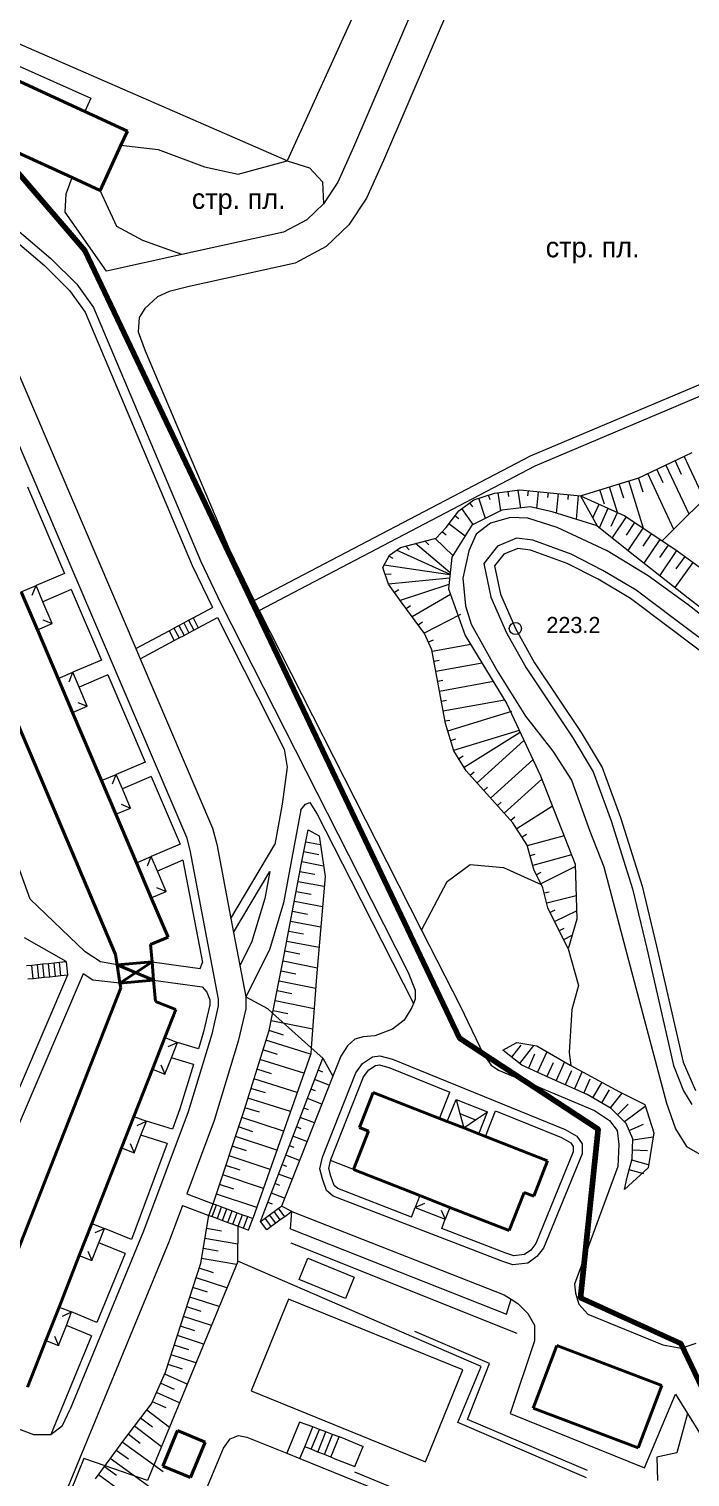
# Model space of a CAD drawing. Extents: x 1000 to 4000, y -5000 to -1000.
# Drawn here: x 1842.7 to 1973.5, y -3511.3 to -3224.9 of the extents above; entities that cross this region are included whole.
import ezdxf
from ezdxf.enums import TextEntityAlignment as Align

# ---------------------------------------------------------------- set-up
doc = ezdxf.new("R2010")
doc.units = 0
doc.header["$MEASUREMENT"] = 0
for name, color, linetype in [('11', 7, 'CONTINUOUS'), ('17', 7, 'CONTINUOUS'), ('24', 7, 'CONTINUOUS'), ('25', 7, 'CONTINUOUS'), ('30', 7, 'CONTINUOUS'), ('32', 7, 'CONTINUOUS'), ('37', 7, 'CONTINUOUS'), ('40', 7, 'CONTINUOUS'), ('6', 7, 'CONTINUOUS'), ('7', 7, 'CONTINUOUS'), ('границы команд_1', 10, 'CONTINUOUS')]:
    doc.layers.add(name, color=color, linetype=linetype)
doc.styles.get("Standard").update_dxf_attribs({"font": 'txt', "height": 0.2})

msp = doc.modelspace()

# ---------------------------------------------------------------- linework, layer by layer
at = {"layer": '11', "color": 253, "linetype": 'Continuous', "lineweight": 0}
for p, q in [((1930.46, -3170.32), (1893.76, -3250.97)), ((1893.76, -3250.97), (1816.91, -3217.46)), ((1883.98, -3468.69), (1866.14, -3512)), ((1884.01, -3468.62), (1883.98, -3468.69)), ((1932.15, -3489.47), (1884.01, -3468.62)), ((1927.52, -3500.56), (1932.15, -3489.47)), ((1896.23, -3500.48), (1893.73, -3506.65)), ((1898.83, -3501.44), (1896.23, -3500.48)), ((1953.02, -3511.47), (1927.52, -3500.56)), ((1900.14, -3501.93), (1898.83, -3501.44)), ((1901.45, -3502.41), (1900.14, -3501.93)), ((1902.77, -3502.9), (1901.45, -3502.41)), ((1904.08, -3503.39), (1902.77, -3502.9)), ((1905.17, -3503.79), (1904.08, -3503.39)), ((1907.16, -3509.26), (1908.82, -3505.28)), ((1853.56, -3507.69), (1845.74, -3526.94)), ((1857.73, -3509.12), (1853.56, -3507.69)), ((1866.14, -3512), (1857.73, -3509.12)), ((1902.86, -3507.6), (1907.16, -3509.26))]:
    msp.add_line(p, q, dxfattribs=at)
at = {"layer": '24', "color": 253, "linetype": 'Continuous', "lineweight": 0}
for p, q in [((1936.18, -3179.88), (1906.91, -3248.27)), ((1941.84, -3183.15), (1912.85, -3250.88)), ((1819.43, -3222.73), (1854.91, -3238.59)), ((1854.91, -3238.59), (1853.76, -3241.21)), ((1906.91, -3248.27), (1903.78, -3255.19)), ((1912.85, -3250.88), (1909.48, -3258.32)), ((1850.05, -3257.48), (1851.22, -3254.26)), ((1903.78, -3255.19), (1900.98, -3259.47)), ((1849.83, -3261.13), (1850.05, -3257.48)), ((1900.98, -3259.47), (1897.69, -3262.6)), ((1909.48, -3258.32), (1906, -3263.65)), ((1858.02, -3272.8), (1849.83, -3261.13)), ((1897.69, -3262.6), (1893.08, -3265.07)), ((1840.27, -3264.52), (1847.01, -3270.26)), ((1893.08, -3265.07), (1872.94, -3269.51)), ((1906, -3263.65), (1901.52, -3267.91)), ((1839.12, -3266), (1845.73, -3271.64)), ((1901.52, -3267.91), (1895.35, -3271.21)), ((1847.01, -3270.26), (1852.13, -3275.38)), ((1872.94, -3269.51), (1858.02, -3272.8)), ((1895.35, -3271.21), (1874.38, -3275.84)), ((1845.73, -3271.64), (1850.69, -3276.59)), ((1850.69, -3276.59), (1853.78, -3280.92)), ((1852.13, -3275.38), (1855.43, -3280)), ((1870.42, -3276.84), (1868.11, -3277.84)), ((1874.38, -3275.84), (1870.42, -3276.84)), ((1855.43, -3280), (1876.69, -3330.25)), ((1868.11, -3277.84), (1865.63, -3280.15)), ((1835.81, -3281.92), (1863.81, -3347.45)), ((1853.78, -3280.92), (1874.97, -3331.02)), ((1864.47, -3281.96), (1864.31, -3284.77)), ((1865.63, -3280.15), (1864.47, -3281.96)), ((1831.1, -3284.78), (1873.83, -3384.77)), ((1864.31, -3284.77), (1865.7, -3288.53)), ((1865.7, -3288.53), (1882.29, -3327.72)), ((1941.95, -3309.35), (1991.1, -3288.53)), ((1942.87, -3311.3), (1992.33, -3290.34)), ((1842.93, -3397.01), (1809.9, -3306.04)), ((1887.26, -3337.97), (1941.95, -3309.35)), ((1888.24, -3339.89), (1942.87, -3311.3)), ((1842.38, -3315.47), (1849.7, -3332.6)), ((1933.99, -3322.64), (1931.18, -3324.79)), ((1937.95, -3321.49), (1933.99, -3322.64)), ((1941.42, -3321.65), (1937.95, -3321.49)), ((1947.2, -3323.47), (1941.42, -3321.65)), ((1931.18, -3324.79), (1929.7, -3328.09)), ((1957.11, -3328.09), (1947.2, -3323.47)), ((1882.29, -3327.72), (1886.16, -3335.79)), ((1929.7, -3328.09), (1928.54, -3333.55)), ((1965.2, -3333.05), (1957.11, -3328.09)), ((1874.97, -3331.02), (1878.97, -3339.35)), ((1876.69, -3330.25), (1880.65, -3338.51)), ((1849.7, -3332.6), (1844.08, -3335)), ((1928.54, -3333.55), (1929.04, -3339)), ((1973.11, -3338.81), (1965.2, -3333.05)), ((1851.06, -3335.77), (1845.43, -3338.18)), ((1851.06, -3335.77), (1857.02, -3349.73)), ((1886.16, -3335.79), (1887.26, -3337.97)), ((1875.15, -3341.39), (1878.97, -3339.35)), ((1880.65, -3338.51), (1908.02, -3392.43)), ((1887.26, -3337.97), (1888.24, -3339.89)), ((1888.24, -3339.89), (1913.49, -3389.65)), ((1929.04, -3339), (1930.19, -3342.63)), ((1990.78, -3352.69), (1973.11, -3338.81)), ((1876.18, -3343.33), (1879.96, -3341.3)), ((1879.96, -3341.3), (1893.18, -3367.35)), ((1930.19, -3342.63), (1935.31, -3351.86)), ((1863.81, -3347.45), (1870.4, -3343.93)), ((1864.67, -3349.47), (1871.43, -3345.86)), ((1863.81, -3347.45), (1864.67, -3349.47)), ((1857.02, -3349.73), (1851.37, -3352.14)), ((1864.67, -3349.47), (1879, -3383)), ((1858.27, -3352.64), (1852.61, -3355.06)), ((1858.27, -3352.64), (1865.65, -3369.91)), ((1935.31, -3351.86), (1940.92, -3360.79)), ((1940.92, -3360.79), (1946.37, -3367.73)), ((1893.18, -3367.35), (1893.79, -3370.93)), ((1946.37, -3367.73), (1950, -3373.51)), ((1865.65, -3369.91), (1859.95, -3372.34)), ((1893.79, -3370.93), (1892.8, -3378.2)), ((1866.86, -3372.74), (1861.16, -3375.18)), ((1866.86, -3372.74), (1872.59, -3386.16)), ((1950, -3373.51), (1953.63, -3383.54)), ((1892.8, -3378.2), (1891.31, -3386.22)), ((1896.46, -3379.36), (1893.04, -3397.77)), ((1896.46, -3379.36), (1897.42, -3378.2)), ((1897.42, -3378.2), (1898.25, -3377.87)), ((1898.25, -3377.87), (1899.7, -3380.2)), ((1899.7, -3380.2), (1906.34, -3393.28)), ((1879, -3383), (1879.83, -3386.14)), ((1873.83, -3384.77), (1874.51, -3387.34)), ((1953.63, -3383.54), (1956.44, -3390.64)), ((1872.59, -3386.16), (1866.87, -3388.6)), ((1874.51, -3387.34), (1880.14, -3416.79)), ((1879.83, -3386.14), (1882.64, -3400.86)), ((1882.64, -3400.86), (1891.31, -3386.22)), ((1873.16, -3389.29), (1868.09, -3391.46)), ((1873.16, -3389.29), (1877.04, -3409.57)), ((1883.17, -3403.61), (1890.33, -3391.52)), ((1890.33, -3391.52), (1889.33, -3396.87)), ((1913.49, -3389.65), (1920.38, -3403.18)), ((1956.44, -3390.64), (1961.89, -3411.3)), ((1906.34, -3393.28), (1918.74, -3417.64)), ((1908.02, -3392.43), (1917.74, -3411.54)), ((1853.83, -3407.42), (1842.93, -3397.01)), ((1889.33, -3396.87), (1886.69, -3405.62)), ((1893.04, -3397.77), (1890.25, -3407.03)), ((1882.64, -3400.86), (1883.17, -3403.61)), ((1920.38, -3403.18), (1927.99, -3418.14)), ((1850.04, -3409.38), (1841.78, -3404.64)), ((1883.17, -3403.61), (1884.42, -3410.16)), ((1886.69, -3405.62), (1884.42, -3410.16)), ((1856.81, -3409.41), (1853.83, -3407.42)), ((1890.25, -3407.03), (1885.6, -3416.33)), ((1853.42, -3411.8), (1820.2, -3489.2)), ((1855.31, -3413.07), (1853.42, -3411.8)), ((1860.13, -3410.04), (1856.81, -3409.41)), ((1867.03, -3409.44), (1876.53, -3410.72)), ((1876.53, -3410.72), (1877.04, -3409.57)), ((1884.42, -3410.16), (1885.6, -3416.33)), ((1917.74, -3411.54), (1919.07, -3415)), ((1961.89, -3411.3), (1968.82, -3437.36)), ((1850.31, -3412.08), (1816.07, -3491.85)), ((1860.69, -3413.61), (1855.31, -3413.07)), ((1867.34, -3413.03), (1876.94, -3414.36)), ((1876.94, -3414.36), (1877.85, -3415.43)), ((1877.85, -3415.43), (1878.45, -3416.92)), ((1878.45, -3416.92), (1878.45, -3416.95)), ((1878.45, -3416.95), (1878.45, -3417.93)), ((1880.14, -3416.79), (1880.14, -3418.13)), ((1885.6, -3416.33), (1885.59, -3418.75)), ((1919.07, -3416.82), (1918.74, -3417.64)), ((1919.07, -3415), (1919.07, -3416.82)), ((1878.45, -3417.93), (1877.21, -3423.28)), ((1880.14, -3418.13), (1878.84, -3423.72)), ((1885.59, -3418.75), (1884.11, -3425.13)), ((1918.41, -3418.47), (1916.92, -3420.95)), ((1918.74, -3417.64), (1918.41, -3418.47)), ((1927.99, -3418.14), (1932.63, -3427.73)), ((1877.21, -3423.28), (1876.2, -3426.61)), ((1914.61, -3422.77), (1911.14, -3424.09)), ((1916.92, -3420.95), (1914.61, -3422.77)), ((1876.2, -3426.61), (1872.06, -3425.35)), ((1878.84, -3423.72), (1874.16, -3439.07)), ((1884.11, -3425.13), (1879.32, -3440.82)), ((1905.69, -3426.07), (1904.37, -3428.05)), ((1907.18, -3424.75), (1905.69, -3426.07)), ((1908.83, -3424.25), (1907.18, -3424.75)), ((1911.14, -3424.09), (1908.83, -3424.25)), ((1875.24, -3429.76), (1870.86, -3428.42)), ((1904.37, -3428.05), (1902.81, -3432.01)), ((1908.67, -3429.53), (1910.65, -3428.21)), ((1910.65, -3428.21), (1912.14, -3428.04)), ((1912.14, -3428.04), (1914.62, -3428.7)), ((1914.62, -3428.7), (1948.81, -3442.59)), ((1932.63, -3427.73), (1934.12, -3429.88)), ((1875.24, -3429.76), (1872.56, -3438.53)), ((1900.74, -3448.04), (1907.35, -3431.35)), ((1907.35, -3431.35), (1908.67, -3429.53)), ((1908.89, -3432.2), (1909.9, -3430.81)), ((1909.9, -3430.81), (1911.27, -3429.9)), ((1911.27, -3429.9), (1912.01, -3429.82)), ((1912.01, -3429.82), (1914.06, -3430.36)), ((1914.06, -3430.36), (1925.97, -3435.2)), ((1934.12, -3429.88), (1935.61, -3430.87)), ((1935.61, -3430.87), (1954.6, -3438.8)), ((1902.81, -3432.01), (1892.64, -3457.74)), ((1902.42, -3448.55), (1908.89, -3432.2)), ((1923.93, -3440.39), (1925.97, -3435.2)), ((1968.82, -3437.36), (1970.63, -3442.48)), ((1874.16, -3439.07), (1865.36, -3462.72)), ((1872.56, -3438.53), (1871.07, -3442.54)), ((1933.01, -3443.96), (1935.01, -3438.87)), ((1935.01, -3438.87), (1948.05, -3444.16)), ((1954.6, -3438.8), (1957.58, -3440.78)), ((1871.07, -3442.54), (1865.93, -3440.97)), ((1879.32, -3440.82), (1873.92, -3455.34)), ((1948.81, -3442.59), (1951.12, -3443.91)), ((1957.58, -3440.78), (1959.06, -3442.77)), ((1959.06, -3442.77), (1959.39, -3445.58)), ((1970.63, -3442.48), (1972.78, -3445.95)), ((1870.03, -3445.33), (1862.95, -3464.36)), ((1870.03, -3445.33), (1864.84, -3443.74)), ((1948.05, -3444.16), (1949.9, -3445.22)), ((1949.9, -3445.22), (1950.37, -3445.93)), ((1950.37, -3445.93), (1950.37, -3447.04)), ((1951.12, -3443.91), (1952.12, -3445.4)), ((1952.12, -3445.4), (1952.12, -3447.38)), ((1959.39, -3445.58), (1959.23, -3449.88)), ((1972.78, -3445.95), (1975.42, -3447.44)), ((1900.25, -3450.36), (1900.74, -3448.04)), ((1902.04, -3450.33), (1902.42, -3448.55)), ((1950.37, -3447.04), (1942.99, -3465.16)), ((1952.12, -3447.38), (1944.52, -3466.06)), ((1900.74, -3452.34), (1900.25, -3450.36)), ((1902.42, -3451.83), (1902.04, -3450.33)), ((1903.06, -3453.64), (1902.42, -3451.83)), ((1959.23, -3449.88), (1950.64, -3473.16)), ((1901.57, -3454.65), (1900.74, -3452.34)), ((1902.89, -3455.81), (1901.57, -3454.65)), ((1903.81, -3454.29), (1903.06, -3453.64)), ((1918.4, -3459.9), (1903.81, -3454.29)), ((1873.06, -3457.63), (1870.43, -3464.7)), ((1873.06, -3457.63), (1878.28, -3459.57)), ((1873.92, -3455.34), (1879.13, -3457.28)), ((1936.42, -3468.7), (1902.89, -3455.81)), ((1894.4, -3462.26), (1894.71, -3458.8)), ((1894.71, -3458.8), (1936.74, -3475.32)), ((1918.4, -3459.9), (1919.12, -3458.01)), ((1924.35, -3462.19), (1925.06, -3460.35)), ((1865.36, -3462.72), (1850.85, -3497.91)), ((1862.95, -3464.36), (1857.61, -3462.17)), ((1894.4, -3462.26), (1937.15, -3479.13)), ((1937.01, -3467.06), (1924.35, -3462.19)), ((1870.43, -3464.7), (1849.47, -3515.57)), ((1861.72, -3467.13), (1856.51, -3464.99)), ((1942.99, -3465.16), (1941.98, -3466.44)), ((1944.52, -3466.06), (1943.2, -3467.71)), ((1861.72, -3467.13), (1856.14, -3480.74)), ((1896.17, -3472.27), (1897.89, -3468.05)), ((1897.89, -3468.05), (1907.06, -3471.79)), ((1938.41, -3469.36), (1936.42, -3468.7)), ((1938.59, -3467.58), (1937.01, -3467.06)), ((1941.38, -3469.03), (1938.41, -3469.36)), ((1940.73, -3467.35), (1938.59, -3467.58)), ((1941.98, -3466.44), (1940.73, -3467.35)), ((1943.2, -3467.71), (1941.38, -3469.03)), ((1907.06, -3471.79), (1905.34, -3476.01)), ((1905.34, -3476.01), (1896.17, -3472.27)), ((1950.64, -3473.16), (1950.81, -3474.98)), ((1894.03, -3476.13), (1886.64, -3494.3)), ((1928.53, -3490.16), (1894.03, -3476.13)), ((1936.74, -3475.32), (1938.07, -3476.15)), ((1937.15, -3479.13), (1938.07, -3476.15)), ((1938.07, -3476.15), (1939.39, -3476.98)), ((1939.39, -3476.98), (1941.37, -3478.96)), ((1950.81, -3474.98), (1951.47, -3477.13)), ((1951.47, -3477.13), (1953.28, -3479.11)), ((1856.14, -3480.74), (1851.13, -3478.69)), ((1941.37, -3478.96), (1942.69, -3481.27)), ((1953.28, -3479.11), (1968.11, -3485.2)), ((1855.06, -3483.38), (1847.02, -3502.95)), ((1855.06, -3483.38), (1850.09, -3481.34)), ((1942.69, -3481.27), (1942.69, -3484.41)), ((1942.69, -3484.41), (1937.9, -3498.74)), ((1968.11, -3485.2), (1971.74, -3485.86)), ((1971.74, -3485.86), (1974.72, -3484.87)), ((1921.13, -3508.33), (1928.53, -3490.16)), ((1822.03, -3494.67), (1843.55, -3502.95)), ((1886.64, -3494.3), (1921.13, -3508.33)), ((1964.5, -3509.49), (1970.61, -3494.94)), ((1970.61, -3494.94), (1972.98, -3498.76)), ((1849.34, -3501.13), (1850.85, -3497.91)), ((1937.9, -3498.74), (1964.5, -3509.49)), ((1972.98, -3498.76), (1970.89, -3506.55)), ((1972.98, -3498.76), (1975.36, -3502.58)), ((1843.55, -3502.95), (1847.02, -3502.95)), ((1847.02, -3502.95), (1849.34, -3501.13)), ((1882.49, -3503.78), (1884.15, -3503.11)), ((1884.15, -3503.11), (1885.81, -3503.45)), ((1885.81, -3503.45), (1893.73, -3506.65)), ((1861.16, -3553.43), (1881.17, -3505.6)), ((1881.17, -3505.6), (1882.49, -3503.78)), ((1896.3, -3507.69), (1897.25, -3505.34)), ((1905.17, -3503.79), (1908.82, -3505.28)), ((1893.73, -3506.65), (1896.3, -3507.69)), ((1896.3, -3507.69), (1946.1, -3527.81)), ((1970.89, -3506.55), (1966.91, -3507.38)), ((1966.91, -3507.38), (1967.08, -3512.03))]:
    msp.add_line(p, q, dxfattribs=at)
at = {"layer": '25', "color": 253, "linetype": 'Continuous', "lineweight": 0}
for p, q in [((1871.37, -3343.41), (1872.34, -3342.89)), ((1872.34, -3342.89), (1873.31, -3342.38)), ((1872.34, -3342.89), (1873.37, -3344.83)), ((1873.31, -3342.38), (1874.28, -3341.86)), ((1873.31, -3342.38), (1874.34, -3344.31)), ((1874.28, -3341.86), (1875.15, -3341.39)), ((1874.28, -3341.86), (1875.31, -3343.79)), ((1875.15, -3341.39), (1876.18, -3343.33)), ((1870.4, -3343.93), (1871.37, -3343.41)), ((1870.4, -3343.93), (1871.43, -3345.86)), ((1871.37, -3343.41), (1872.4, -3345.34)), ((1871.43, -3345.86), (1872.4, -3345.34)), ((1872.4, -3345.34), (1873.37, -3344.83)), ((1873.37, -3344.83), (1874.34, -3344.31)), ((1874.34, -3344.31), (1875.31, -3343.79)), ((1875.31, -3343.79), (1876.18, -3343.33)), ((1842.17, -3410.17), (1843.26, -3410.06)), ((1843.26, -3410.06), (1844.36, -3409.95)), ((1843.53, -3412.76), (1843.26, -3410.06)), ((1844.36, -3409.95), (1845.45, -3409.84)), ((1844.63, -3412.65), (1844.36, -3409.95)), ((1845.45, -3409.84), (1846.55, -3409.73)), ((1845.72, -3412.54), (1845.45, -3409.84)), ((1846.55, -3409.73), (1847.64, -3409.62)), ((1846.82, -3412.43), (1846.55, -3409.73)), ((1847.64, -3409.62), (1848.73, -3409.51)), ((1847.91, -3412.32), (1847.64, -3409.62)), ((1848.73, -3409.51), (1850.04, -3409.38)), ((1849.01, -3412.21), (1848.73, -3409.51)), ((1850.04, -3409.38), (1850.31, -3412.08)), ((1843.53, -3412.76), (1842.44, -3412.87)), ((1844.63, -3412.65), (1843.53, -3412.76)), ((1845.72, -3412.54), (1844.63, -3412.65)), ((1846.82, -3412.43), (1845.72, -3412.54)), ((1847.91, -3412.32), (1846.82, -3412.43)), ((1849.01, -3412.21), (1847.91, -3412.32)), ((1850.31, -3412.08), (1849.01, -3412.21)), ((1878.28, -3459.57), (1879.13, -3457.28)), ((1878.93, -3459.81), (1879.78, -3457.52)), ((1879.13, -3457.28), (1879.78, -3457.52)), ((1879.78, -3457.52), (1880.81, -3457.91)), ((1878.28, -3459.57), (1878.93, -3459.81)), ((1878.93, -3459.81), (1879.96, -3460.2)), ((1879.96, -3460.2), (1880.81, -3457.91)), ((1879.96, -3460.2), (1880.99, -3460.58)), ((1880.81, -3457.91), (1881.85, -3458.29)), ((1880.99, -3460.58), (1881.85, -3458.29)), ((1881.85, -3458.29), (1882.88, -3458.67)), ((1882.02, -3460.97), (1882.88, -3458.67)), ((1882.88, -3458.67), (1883.91, -3459.06)), ((1883.05, -3461.35), (1883.91, -3459.06)), ((1883.91, -3459.06), (1884.94, -3459.44)), ((1884.09, -3461.73), (1884.94, -3459.44)), ((1884.94, -3459.44), (1885.97, -3459.82)), ((1885.12, -3462.12), (1885.97, -3459.82)), ((1885.97, -3459.82), (1887, -3460.21)), ((1886.15, -3462.5), (1887, -3460.21)), ((1888.52, -3460.76), (1889.4, -3460.11)), ((1889.4, -3460.11), (1890.29, -3459.46)), ((1890.63, -3461.79), (1889.4, -3460.11)), ((1890.29, -3459.46), (1891.18, -3458.81)), ((1891.52, -3461.14), (1890.29, -3459.46)), ((1891.18, -3458.81), (1892.06, -3458.16)), ((1892.4, -3460.49), (1891.18, -3458.81)), ((1892.4, -3460.49), (1891.52, -3461.14)), ((1892.06, -3458.16), (1892.64, -3457.74)), ((1893.29, -3459.84), (1892.06, -3458.16)), ((1893.29, -3459.84), (1892.4, -3460.49)), ((1894.71, -3458.8), (1892.64, -3457.74)), ((1894.71, -3458.8), (1893.29, -3459.84)), ((1880.99, -3460.58), (1882.02, -3460.97)), ((1882.02, -3460.97), (1883.05, -3461.35)), ((1883.05, -3461.35), (1884.09, -3461.73)), ((1884.09, -3461.73), (1885.12, -3462.12)), ((1885.12, -3462.12), (1886.15, -3462.5)), ((1889.74, -3462.44), (1888.52, -3460.76)), ((1890.63, -3461.79), (1889.74, -3462.44)), ((1891.52, -3461.14), (1890.63, -3461.79)), ((1897.25, -3505.34), (1898.83, -3501.44)), ((1898.55, -3505.86), (1900.14, -3501.93)), ((1899.85, -3506.39), (1901.45, -3502.41)), ((1901.14, -3506.91), (1902.77, -3502.9)), ((1902.44, -3507.44), (1904.08, -3503.39)), ((1898.55, -3505.86), (1897.25, -3505.34)), ((1899.85, -3506.39), (1898.55, -3505.86)), ((1901.14, -3506.91), (1899.85, -3506.39)), ((1902.44, -3507.44), (1901.14, -3506.91)), ((1902.86, -3507.6), (1902.44, -3507.44))]:
    msp.add_line(p, q, dxfattribs=at)
at = {"layer": '30', "color": 253, "linetype": 'Continuous', "lineweight": 0}
for p, q in [((1936.62, -3328.78), (1934.8, -3331.09)), ((1939.42, -3327.62), (1936.62, -3328.78)), ((1941.9, -3327.95), (1939.42, -3327.62)), ((1949.17, -3330.6), (1941.9, -3327.95)), ((1934.8, -3331.09), (1935.96, -3336.71)), ((1955.28, -3333.74), (1949.17, -3330.6)), ((1961.72, -3337.53), (1955.28, -3333.74)), ((1935.96, -3336.71), (1938.93, -3343.48)), ((1969.15, -3343.15), (1961.72, -3337.53)), ((1938.93, -3343.48), (1942.73, -3350.26)), ((1979.06, -3350.59), (1969.15, -3343.15)), ((1942.73, -3350.26), (1951.97, -3364.05)), ((1951.97, -3364.05), (1956.09, -3370.99)), ((1956.09, -3370.99), (1959.73, -3380.9)), ((1959.73, -3380.9), (1964.02, -3394.45)), ((1964.02, -3394.45), (1966.83, -3406.35)), ((1966.83, -3406.35), (1972.11, -3429.28)), ((1972.11, -3429.28), (1974.59, -3434.9))]:
    msp.add_line(p, q, dxfattribs=at)
msp.add_circle((1938.93, -3343.48), 1.2, dxfattribs=at)
at = {"layer": '32', "color": 253, "linetype": 'Continuous', "lineweight": 0}
for p, q in [((1939.16, -3325.6), (1935.39, -3327.16)), ((1942.37, -3326.03), (1939.16, -3325.6)), ((1935.39, -3327.16), (1932.69, -3330.59)), ((1949.96, -3328.79), (1942.37, -3326.03)), ((1932.69, -3330.59), (1934.07, -3337.31)), ((1956.23, -3332.01), (1949.96, -3328.79)), ((1962.82, -3335.9), (1956.23, -3332.01)), ((1934.07, -3337.31), (1937.17, -3344.36)), ((1970.33, -3341.58), (1962.82, -3335.9)), ((1980.25, -3349.02), (1970.33, -3341.58)), ((1937.17, -3344.36), (1941.05, -3351.29)), ((1941.05, -3351.29), (1950.3, -3365.1)), ((1950.3, -3365.1), (1954.31, -3371.84)), ((1954.31, -3371.84), (1957.86, -3381.54)), ((1957.86, -3381.54), (1962.12, -3394.97)), ((1962.12, -3394.97), (1964.91, -3406.79)), ((1964.91, -3406.79), (1970.23, -3429.91)), ((1970.23, -3429.91), (1972.18, -3434.93)), ((1972.18, -3434.93), (1973.86, -3437.65))]:
    msp.add_line(p, q, dxfattribs=at)
at = {"layer": '37', "color": 253, "linetype": 'Continuous', "lineweight": 0}
for p, q in [((1963.35, -3313.64), (1973.92, -3308.68)), ((1973.3, -3320.85), (1968.73, -3311.11)), ((1971.82, -3312.98), (1970.54, -3310.26)), ((1976.31, -3317.84), (1972.35, -3309.41)), ((1951.84, -3317.21), (1963.35, -3313.64)), ((1964.31, -3323.67), (1961.39, -3314.25)), ((1964.18, -3316.52), (1963.3, -3313.65)), ((1970.29, -3323.86), (1965.11, -3312.81)), ((1968.19, -3314.68), (1966.92, -3311.96)), ((1930.7, -3318.03), (1934.83, -3316.71)), ((1933.91, -3318.05), (1933.61, -3317.1)), ((1934.83, -3316.71), (1939.78, -3316.05)), ((1936.02, -3320.21), (1935.54, -3316.61)), ((1937.66, -3317.34), (1937.52, -3316.35)), ((1939.98, -3319.65), (1939.51, -3316.09)), ((1939.78, -3316.05), (1951.84, -3317.21)), ((1941.4, -3317.21), (1941.5, -3316.22)), ((1943.17, -3319.72), (1943.49, -3316.41)), ((1945.38, -3317.59), (1945.48, -3316.6)), ((1947.09, -3320.7), (1947.47, -3316.79)), ((1949.36, -3317.97), (1949.46, -3316.98)), ((1951, -3321.91), (1951.45, -3317.17)), ((1951.84, -3317.21), (1955.11, -3323.18)), ((1951.84, -3317.21), (1960.59, -3321.17)), ((1956.54, -3318.89), (1955.66, -3316.02)), ((1959.14, -3320.52), (1957.57, -3315.43)), ((1960.37, -3317.7), (1959.48, -3314.84)), ((1968, -3326.15), (1979.55, -3314.59)), ((1925.25, -3323.48), (1927.72, -3320.18)), ((1927.72, -3320.18), (1930.7, -3318.03)), ((1930.6, -3322.92), (1928.31, -3319.76)), ((1930.52, -3319.39), (1929.93, -3318.59)), ((1932.99, -3321.72), (1931.7, -3317.71)), ((1954.24, -3321.59), (1955.48, -3318.86)), ((1955.55, -3323.54), (1957.3, -3319.68)), ((1928.97, -3325.21), (1925.76, -3322.8)), ((1927.76, -3321.8), (1926.96, -3321.2)), ((1957.88, -3323.24), (1959.12, -3320.51)), ((1958.1, -3325.58), (1960.91, -3321.39)), ((1960.59, -3321.17), (1970.96, -3328.14)), ((1960.9, -3324.99), (1962.57, -3322.51)), ((1919.96, -3326.46), (1923.27, -3325.63)), ((1926.55, -3329.04), (1923.05, -3325.69)), ((1923.27, -3325.63), (1925.25, -3323.48)), ((1925.21, -3325.01), (1924.47, -3324.33)), ((1955.11, -3323.18), (1962.54, -3329.13)), ((1961.23, -3328.08), (1964.23, -3323.62)), ((1964.22, -3327.22), (1965.89, -3324.73)), ((1964.38, -3330.57), (1967.55, -3325.85)), ((1914.02, -3328.94), (1916.17, -3327.45)), ((1926, -3332.77), (1915.43, -3327.96)), ((1916.17, -3327.45), (1919.96, -3326.46)), ((1917.93, -3327.89), (1917.24, -3327.17)), ((1926.03, -3332.45), (1919.17, -3326.66)), ((1921.82, -3326.94), (1921.11, -3326.17)), ((1967.54, -3329.45), (1969.21, -3326.96)), ((1967.54, -3333.04), (1970.88, -3328.08)), ((1970.96, -3328.14), (1978.21, -3333.4)), ((1912.7, -3331.41), (1914.02, -3328.94)), ((1913.85, -3334.72), (1912.7, -3331.41)), ((1925.99, -3332.89), (1912.95, -3330.95)), ((1914.77, -3329.66), (1913.89, -3329.19)), ((1962.54, -3329.13), (1973.11, -3337.39)), ((1970.53, -3335.37), (1974.11, -3330.43)), ((1970.73, -3331.68), (1972.5, -3329.25)), ((1914.34, -3332.75), (1913.19, -3332.81)), ((1925.92, -3333.53), (1913.85, -3334.7)), ((1916.33, -3338.19), (1913.85, -3334.72)), ((1915.88, -3335.84), (1915, -3336.33)), ((1925.79, -3334.78), (1916.16, -3337.95)), ((1926.1, -3336.72), (1918.53, -3341.18)), ((1920.95, -3344.47), (1916.33, -3338.19)), ((1918.15, -3338.97), (1917.35, -3339.57)), ((1973.11, -3337.39), (1985, -3346.64)), ((1920.52, -3342.2), (1919.72, -3342.79)), ((1928.06, -3340.69), (1920.9, -3344.4)), ((1922.43, -3347.71), (1920.95, -3344.47)), ((1922.66, -3345.8), (1921.75, -3346.21)), ((1925.07, -3362.25), (1922.43, -3347.71)), ((1930.1, -3346.67), (1922.49, -3348.06)), ((1923.84, -3349.84), (1922.85, -3350.02)), ((1932.33, -3350.33), (1923.21, -3351.99)), ((1924.55, -3353.78), (1923.57, -3353.96)), ((1934.57, -3353.99), (1923.92, -3355.93)), ((1925.27, -3357.72), (1924.28, -3357.89)), ((1936.8, -3357.65), (1924.64, -3359.86)), ((1938.18, -3359.92), (1925.53, -3363.76)), ((1925.98, -3361.65), (1925, -3361.83)), ((1926.72, -3367.7), (1925.07, -3362.25)), ((1927.07, -3365.38), (1926.11, -3365.67)), ((1939.69, -3363.65), (1926.69, -3367.58)), ((1939.88, -3364.05), (1928.78, -3370.99)), ((1940.63, -3365.66), (1931.35, -3374.04)), ((1929.2, -3371.66), (1926.72, -3367.7)), ((1928.57, -3368.76), (1927.72, -3369.29)), ((1938.45, -3381.91), (1929.2, -3371.66)), ((1942.39, -3369.46), (1934.03, -3377.01)), ((1930.75, -3371.89), (1930.01, -3372.56)), ((1944.13, -3373.28), (1936.71, -3379.98)), ((1933.43, -3374.86), (1932.69, -3375.53)), ((1936.11, -3377.83), (1935.37, -3378.5)), ((1946.26, -3378.65), (1939.2, -3383.1)), ((1938.79, -3380.8), (1938.05, -3381.47)), ((1941.26, -3386.37), (1938.45, -3381.91)), ((1896.63, -3389.92), (1897.96, -3383.31)), ((1900.37, -3386.3), (1897.47, -3385.72)), ((1897.96, -3383.31), (1900.1, -3384.47)), ((1900.1, -3384.47), (1901.26, -3392.57)), ((1941.11, -3384.26), (1940.26, -3384.79)), ((1948.57, -3384.49), (1941.29, -3386.5)), ((1900.02, -3388.27), (1897.08, -3387.68)), ((1942.58, -3391.16), (1941.26, -3386.37)), ((1942.79, -3388.16), (1941.82, -3388.43)), ((1950.05, -3388.23), (1942.36, -3390.35)), ((1893, -3409.09), (1896.63, -3389.92)), ((1899.26, -3392.17), (1896.31, -3391.61)), ((1900.96, -3390.5), (1896.69, -3389.65)), ((1944.39, -3394.79), (1942.58, -3391.16)), ((1943.99, -3391.75), (1943.1, -3392.2)), ((1950.8, -3390.59), (1943.99, -3393.99)), ((1901.1, -3394.55), (1895.94, -3393.58)), ((1901.26, -3392.57), (1899.61, -3412.4)), ((1900.76, -3398.56), (1895.2, -3397.51)), ((1898.52, -3396.1), (1895.57, -3395.54)), ((1945.38, -3398.76), (1944.39, -3394.79)), ((1945.63, -3395.62), (1944.66, -3395.86)), ((1950.97, -3396.35), (1945.14, -3397.8)), ((1897.77, -3400.03), (1894.82, -3399.47)), ((1949.35, -3406.86), (1945.38, -3398.76)), ((1946.73, -3399.23), (1945.83, -3399.67)), ((1951.07, -3399.33), (1946.71, -3401.47)), ((1900.43, -3402.57), (1894.45, -3401.44)), ((1948.49, -3402.82), (1947.59, -3403.26)), ((1900.09, -3406.58), (1893.71, -3405.37)), ((1897.03, -3403.96), (1894.08, -3403.4)), ((1950.13, -3404.24), (1948.47, -3405.06)), ((1896.28, -3407.89), (1893.33, -3407.33)), ((1890.19, -3422.98), (1893, -3409.09)), ((1895.5, -3411.85), (1892.56, -3411.26)), ((1899.75, -3410.67), (1892.96, -3409.3)), ((1899.43, -3414.69), (1892.17, -3413.22)), ((1899.61, -3412.4), (1898.54, -3426.41)), ((1899.13, -3418.7), (1891.37, -3417.14)), ((1894.71, -3415.77), (1891.77, -3415.18)), ((1893.92, -3419.69), (1890.98, -3419.1)), ((1885.24, -3438.84), (1890.19, -3422.98)), ((1893.04, -3423.91), (1890.18, -3423.02)), ((1898.82, -3422.72), (1890.58, -3421.06)), ((1898.42, -3427.69), (1889.58, -3424.93)), ((1936.42, -3426.89), (1939.23, -3425.4)), ((1940.03, -3425.9), (1938.18, -3428.26)), ((1939.23, -3425.4), (1943.2, -3426.06)), ((1942.53, -3425.95), (1939.76, -3429.5)), ((1943.2, -3426.06), (1949.8, -3429.86)), ((1898.45, -3427.61), (1887, -3460.21)), ((1897.1, -3431.46), (1888.39, -3428.74)), ((1888.52, -3460.76), (1900.82, -3428.45)), ((1891.85, -3427.73), (1888.99, -3426.84)), ((1898.54, -3426.41), (1898.45, -3427.61)), ((1900.82, -3428.45), (1902.81, -3432.01)), ((1940.22, -3429.86), (1936.42, -3426.89)), ((1942.74, -3427.71), (1941.5, -3430.44)), ((1945.17, -3427.2), (1943.32, -3431.27)), ((1890.66, -3431.55), (1887.79, -3430.65)), ((1900.84, -3431.22), (1899.9, -3430.86)), ((1945.67, -3432.34), (1940.22, -3429.86)), ((1946.39, -3429.37), (1945.14, -3432.1)), ((1948.63, -3429.18), (1946.97, -3432.92)), ((1950.02, -3430.99), (1948.8, -3433.73)), ((1949.8, -3429.86), (1949.9, -3429.91)), ((1949.9, -3429.91), (1959.55, -3435.15)), ((1952.14, -3431.13), (1950.62, -3434.54)), ((1889.46, -3435.36), (1886.6, -3434.47)), ((1895.77, -3435.24), (1887.2, -3432.56)), ((1899.41, -3434.95), (1898.48, -3434.6)), ((1902.09, -3433.83), (1899.19, -3432.73)), ((1953.11, -3435.65), (1945.67, -3432.34)), ((1953.67, -3432.61), (1952.45, -3435.36)), ((1956.01, -3433.23), (1954.21, -3436.3)), ((1957.46, -3434.72), (1955.94, -3437.31)), ((1894.44, -3439.02), (1886.01, -3436.38)), ((1900.62, -3437.55), (1897.77, -3436.47)), ((1957.9, -3438.46), (1953.11, -3435.65)), ((1960.01, -3435.4), (1957.66, -3438.32)), ((1961.24, -3437.56), (1959.12, -3439.68)), ((1959.55, -3435.15), (1964.51, -3437.63)), ((1964.51, -3437.63), (1966.32, -3443.25)), ((1879.13, -3457.28), (1885.24, -3438.84)), ((1893.07, -3442.93), (1884.79, -3440.19)), ((1888.27, -3439.18), (1885.41, -3438.29)), ((1899.15, -3441.27), (1896.35, -3440.2)), ((1897.99, -3438.69), (1897.06, -3438.34)), ((1960.87, -3441.43), (1957.9, -3438.46)), ((1964.63, -3438.03), (1960.53, -3441.09)), ((1887.01, -3443.03), (1884.16, -3442.09)), ((1896.57, -3442.43), (1895.63, -3442.07)), ((1962.19, -3444.41), (1960.87, -3441.43)), ((1964.23, -3441.6), (1961.49, -3442.82)), ((1966.32, -3443.25), (1965.17, -3450.19)), ((1885.75, -3446.83), (1882.9, -3445.89)), ((1891.74, -3446.71), (1883.53, -3443.99)), ((1895.14, -3446.17), (1894.21, -3445.81)), ((1897.68, -3444.99), (1894.92, -3443.94)), ((1962.03, -3448.37), (1962.19, -3444.41)), ((1966.18, -3444.11), (1962.18, -3444.67)), ((1890.42, -3450.48), (1882.27, -3447.78)), ((1896.21, -3448.71), (1893.5, -3447.68)), ((1961.04, -3452.01), (1962.03, -3448.37)), ((1965.27, -3449.56), (1961.95, -3448.66)), ((1965.1, -3446.8), (1962.1, -3446.67)), ((1889.09, -3454.26), (1881.02, -3451.58)), ((1884.49, -3450.63), (1881.64, -3449.68)), ((1894.74, -3452.43), (1892.07, -3451.42)), ((1893.72, -3449.91), (1892.79, -3449.55)), ((1965.17, -3450.19), (1960.54, -3454.49)), ((1964.32, -3451.38), (1961.42, -3450.59)), ((1883.23, -3454.42), (1880.39, -3453.48)), ((1892.3, -3453.64), (1891.36, -3453.29)), ((1960.54, -3454.49), (1961.04, -3452.01)), ((1887.76, -3458.03), (1879.76, -3455.38)), ((1890.87, -3457.38), (1889.94, -3457.03)), ((1893.27, -3456.15), (1890.65, -3455.16)), ((1876.68, -3469.05), (1878.28, -3459.57)), ((1880.79, -3462.69), (1877.83, -3462.2)), ((1883.98, -3468.69), (1884.09, -3461.73)), ((1880.13, -3466.64), (1877.17, -3466.14)), ((1884.03, -3465.26), (1877.5, -3464.17)), ((1939.3, -3482.97), (1894.57, -3465.07)), ((1869.73, -3490.59), (1876.68, -3469.05)), ((1883.74, -3469.27), (1876.84, -3468.11)), ((1881.83, -3473.92), (1875.75, -3471.95)), ((1879.21, -3470.97), (1876.36, -3470.05)), ((1877.99, -3474.78), (1875.13, -3473.86)), ((1876.76, -3478.58), (1873.9, -3477.66)), ((1880.3, -3477.63), (1874.52, -3475.76)), ((1878.77, -3481.34), (1873.29, -3479.57)), ((1877.25, -3485.05), (1872.06, -3483.37)), ((1875.53, -3482.39), (1872.67, -3481.47)), ((1933.79, -3488.86), (1919.03, -3482.56)), ((1874.3, -3486.2), (1871.44, -3485.28)), ((1873.07, -3490), (1870.21, -3489.08)), ((1875.72, -3488.76), (1870.83, -3487.18)), ((1929.48, -3499.96), (1933.79, -3488.86)), ((1866.91, -3496.89), (1869.73, -3490.59)), ((1873.99, -3492.95), (1869.56, -3490.97)), ((1872.46, -3496.65), (1867.93, -3494.62)), ((1871.48, -3494.02), (1868.74, -3492.8)), ((1861.44, -3504.02), (1866.91, -3496.89)), ((1869.85, -3497.67), (1867.11, -3496.45)), ((1867.15, -3501.5), (1864.77, -3499.68)), ((1870.46, -3501.52), (1865.99, -3498.09)), ((1953.18, -3510.07), (1929.48, -3499.96)), ((1864.72, -3504.68), (1862.34, -3502.85)), ((1868.88, -3505.35), (1863.56, -3501.26)), ((1855.83, -3511.73), (1861.44, -3504.02)), ((1862.38, -3507.83), (1859.96, -3506.06)), ((1869.22, -3510.33), (1861.13, -3504.45)), ((1866.87, -3513.57), (1858.78, -3507.68)), ((1864.51, -3516.8), (1856.42, -3510.92)), ((1860.03, -3511.06), (1857.6, -3509.3)), ((1946.74, -3526.64), (1907.16, -3510.4))]:
    msp.add_line(p, q, dxfattribs=at)
at = {"layer": '40', "color": 253, "linetype": 'Continuous', "lineweight": 0}
for p, q in [((1860.88, -3247.89), (1868.23, -3248.69)), ((1868.23, -3248.69), (1877.43, -3252.12)), ((1884.06, -3253.62), (1893.76, -3250.97)), ((1893.76, -3250.97), (1898.18, -3252.34)), ((1877.43, -3252.12), (1884.06, -3253.62)), ((1898.18, -3252.34), (1900.75, -3255.12)), ((1860.1, -3263.92), (1856.79, -3256.82)), ((1900.75, -3255.12), (1900.98, -3259.47)), ((1865.24, -3266.7), (1860.1, -3263.92)), ((1872.94, -3269.51), (1865.24, -3266.7)), ((1936.27, -3320.08), (1930.32, -3323.06)), ((1941.88, -3319.42), (1936.27, -3320.08)), ((1946.18, -3320.41), (1941.88, -3319.42)), ((1955.11, -3323.18), (1946.18, -3320.41)), ((1930.32, -3323.06), (1926.36, -3329.34)), ((1926.36, -3329.34), (1925.7, -3335.61)), ((1925.7, -3335.61), (1929, -3344.87)), ((1929, -3344.87), (1937.26, -3358.41)), ((1937.26, -3358.41), (1943.87, -3372.62)), ((1943.87, -3372.62), (1950.79, -3390.08)), ((1925.46, -3393.56), (1929.97, -3390.16)), ((1929.97, -3390.16), (1936.56, -3390.73)), ((1936.56, -3390.73), (1944.06, -3394.14)), ((1950.79, -3390.08), (1951.12, -3400.99)), ((1920.38, -3403.18), (1925.46, -3393.56)), ((1951.12, -3400.99), (1949.35, -3406.86)), ((1949.35, -3406.86), (1951.43, -3414.13)), ((1951.43, -3414.13), (1950.11, -3418.85)), ((1885.6, -3416.33), (1889.86, -3418.68)), ((1889.86, -3418.68), (1890.88, -3419.59)), ((1890.88, -3419.59), (1898.54, -3426.41)), ((1950.11, -3418.85), (1949.55, -3427.35)), ((1898.54, -3426.41), (1900.82, -3428.45)), ((1949.55, -3427.35), (1949.9, -3429.91)), ((1906.9, -3450.48), (1902.35, -3448.74))]:
    msp.add_line(p, q, dxfattribs=at)
at = {"layer": '6', "color": 253, "linetype": 'Continuous', "lineweight": 40}
for p, q in [((1838.41, -3234.17), (1853.76, -3241.21)), ((1853.76, -3241.21), (1862.18, -3245.07)), ((1862.18, -3245.07), (1860.88, -3247.89)), ((1851.22, -3254.26), (1833.03, -3245.93)), ((1860.88, -3247.89), (1856.79, -3256.82)), ((1856.79, -3256.82), (1851.22, -3254.26)), ((1859.81, -3407.97), (1812.99, -3297.87)), ((1844.35, -3343.72), (1841.17, -3336.24)), ((1848.46, -3353.38), (1844.35, -3343.72)), ((1851.31, -3360.08), (1848.46, -3353.38)), ((1857.05, -3373.58), (1851.31, -3360.08)), ((1859.88, -3380.24), (1857.05, -3373.58)), ((1863.96, -3389.84), (1859.88, -3380.24)), ((1866.89, -3396.73), (1863.96, -3389.84)), ((1870.22, -3404.56), (1866.89, -3396.73)), ((1870.22, -3404.56), (1866.73, -3406.01)), ((1866.73, -3406.01), (1867.03, -3409.44)), ((1859.81, -3407.97), (1860.13, -3410.04)), ((1867.03, -3409.44), (1860.13, -3410.04)), ((1860.13, -3410.04), (1860.69, -3413.61)), ((1860.13, -3410.04), (1867.34, -3413.03)), ((1860.69, -3413.61), (1867.03, -3409.44)), ((1867.03, -3409.44), (1867.34, -3413.03)), ((1831.52, -3489.28), (1860.84, -3414.57)), ((1867.34, -3413.03), (1860.69, -3413.61)), ((1860.69, -3413.61), (1860.84, -3414.57)), ((1867.34, -3413.03), (1867.71, -3417.26)), ((1867.71, -3417.26), (1871.74, -3418.85)), ((1871.74, -3418.85), (1869.58, -3424.37)), ((1869.58, -3424.37), (1867.11, -3430.66)), ((1867.11, -3430.66), (1863.44, -3439.99)), ((1908.08, -3442.22), (1910.82, -3435.24)), ((1910.82, -3435.24), (1923.93, -3440.39)), ((1863.44, -3439.99), (1861, -3446.23)), ((1923.93, -3440.39), (1925.46, -3440.99)), ((1906.9, -3450.48), (1909.87, -3442.92)), ((1909.87, -3442.92), (1908.08, -3442.22)), ((1925.46, -3440.99), (1928.72, -3442.28)), ((1928.72, -3442.28), (1931.68, -3443.44)), ((1861, -3446.23), (1855.13, -3461.19)), ((1931.68, -3443.44), (1933.01, -3443.96)), ((1933.01, -3443.96), (1945.29, -3448.79)), ((1945.29, -3448.79), (1942.55, -3455.77)), ((1920.05, -3455.66), (1906.9, -3450.48)), ((1925.99, -3457.99), (1920.05, -3455.66)), ((1940.68, -3455.04), (1937.71, -3462.6)), ((1942.55, -3455.77), (1940.68, -3455.04)), ((1937.71, -3462.6), (1925.99, -3457.99)), ((1855.13, -3461.19), (1852.64, -3467.52)), ((1852.64, -3467.52), (1848.64, -3477.71)), ((1848.64, -3477.71), (1846.05, -3484.31)), ((1846.05, -3484.31), (1842.42, -3493.56)), ((1942.46, -3497.69), (1947.13, -3485.35)), ((1947.13, -3485.35), (1967.91, -3493.23)), ((1967.91, -3493.23), (1963.23, -3505.56)), ((1963.23, -3505.56), (1942.46, -3497.69)), ((1869.16, -3509.19), (1872.08, -3502.16)), ((1872.08, -3502.16), (1877.54, -3504.42)), ((1877.54, -3504.42), (1874.63, -3511.45)), ((1874.63, -3511.45), (1869.16, -3509.19))]:
    msp.add_line(p, q, dxfattribs=at)
at = {"layer": '7', "color": 253, "linetype": 'Continuous', "lineweight": 0}
for p, q in [((1841.17, -3336.24), (1844.08, -3335)), ((1843.33, -3336.86), (1844.08, -3335)), ((1845.43, -3338.18), (1844.08, -3335)), ((1847.26, -3342.49), (1845.43, -3338.18)), ((1844.35, -3343.72), (1847.26, -3342.49)), ((1845.4, -3341.74), (1847.26, -3342.49)), ((1848.46, -3353.38), (1851.37, -3352.14)), ((1850.62, -3354), (1851.37, -3352.14)), ((1852.61, -3355.06), (1851.37, -3352.14)), ((1854.22, -3358.85), (1852.61, -3355.06)), ((1851.31, -3360.08), (1854.22, -3358.85)), ((1852.36, -3358.1), (1854.22, -3358.85)), ((1857.05, -3373.58), (1859.95, -3372.34)), ((1859.21, -3374.2), (1859.95, -3372.34)), ((1861.16, -3375.18), (1859.95, -3372.34)), ((1862.79, -3379.01), (1861.16, -3375.18)), ((1859.88, -3380.24), (1862.79, -3379.01)), ((1860.93, -3378.26), (1862.79, -3379.01)), ((1863.96, -3389.84), (1866.87, -3388.6)), ((1866.12, -3390.46), (1866.87, -3388.6)), ((1868.09, -3391.46), (1866.87, -3388.6)), ((1869.8, -3395.49), (1868.09, -3391.46)), ((1866.89, -3396.73), (1869.8, -3395.49)), ((1867.94, -3394.74), (1869.8, -3395.49)), ((1869.58, -3424.37), (1872.06, -3425.35)), ((1870.23, -3426.15), (1872.06, -3425.35)), ((1870.86, -3428.42), (1872.06, -3425.35)), ((1869.6, -3431.63), (1870.86, -3428.42)), ((1867.11, -3430.66), (1869.6, -3431.63)), ((1868.8, -3429.8), (1869.6, -3431.63)), ((1925.46, -3440.99), (1927.18, -3436.63)), ((1927.18, -3436.63), (1933.4, -3439.07)), ((1927.18, -3436.63), (1927.95, -3439.45)), ((1863.44, -3439.99), (1865.93, -3440.97)), ((1927.95, -3439.45), (1931.06, -3440.68)), ((1927.95, -3439.45), (1928.72, -3442.28)), ((1931.06, -3440.68), (1933.4, -3439.07)), ((1931.68, -3443.44), (1933.4, -3439.07)), ((1864.1, -3441.77), (1865.93, -3440.97)), ((1864.84, -3443.74), (1865.93, -3440.97)), ((1928.72, -3442.28), (1931.06, -3440.68)), ((1928.72, -3442.28), (1928.72, -3442.28)), ((1861, -3446.23), (1863.48, -3447.2)), ((1862.68, -3445.37), (1863.48, -3447.2)), ((1863.48, -3447.2), (1864.84, -3443.74)), ((1920.05, -3455.66), (1919.12, -3458.01)), ((1920.95, -3457.22), (1919.12, -3458.01)), ((1919.12, -3458.01), (1925.06, -3460.35)), ((1924.26, -3458.52), (1925.06, -3460.35)), ((1925.99, -3457.99), (1925.06, -3460.35)), ((1855.13, -3461.19), (1857.61, -3462.17)), ((1855.78, -3462.97), (1857.61, -3462.17)), ((1856.51, -3464.99), (1857.61, -3462.17)), ((1855.13, -3468.49), (1856.51, -3464.99)), ((1852.64, -3467.52), (1855.13, -3468.49)), ((1854.33, -3466.66), (1855.13, -3468.49)), ((1848.64, -3477.71), (1851.13, -3478.69)), ((1849.3, -3479.49), (1851.13, -3478.69)), ((1850.09, -3481.34), (1851.13, -3478.69)), ((1847.74, -3483.45), (1848.54, -3485.29)), ((1848.54, -3485.29), (1850.09, -3481.34)), ((1846.05, -3484.31), (1848.54, -3485.29))]:
    msp.add_line(p, q, dxfattribs=at)
at = {"layer": 'границы команд_1', "color": 6, "lineweight": 100}
msp.add_lwpolyline([(1779.52, -2741.6), (1764.65, -2758.68), (1607.57, -3162.76), (1788.76, -3230.7), (1840.59, -3253.43), (1853.77, -3268.69), (1927.89, -3424.51), (1955.3, -3442.51), (1951.82, -3475.86), (1971.65, -3484.91), (1987.02, -3517.09), (2008.92, -3527.81), (2043.23, -3576.27), (2102.89, -3636.41), (2227.87, -3588.95), (2270.53, -3545.85), (2492.53, -3108.59), (2488.23, -3086.64), (2463.45, -3062.28), (2129.87, -2904.6), (1779.52, -2741.6)], dxfattribs=at)

# ---------------------------------------------------------------- texts
at = {"layer": '17', "color": 253, "linetype": 'Continuous', "lineweight": 0}
for p in [(1884.18, -3259.07), (1954.22, -3268.65)]:
    msp.add_text('стр. пл.', height=4, dxfattribs=at).set_placement(p, align=Align.MIDDLE)
at = {"layer": '30', "color": 253, "linetype": 'Continuous', "lineweight": 0}
msp.add_text('223.2', height=3.2, dxfattribs=at).set_placement((1950.41, -3342.79), align=Align.MIDDLE)

doc.saveas('drawing.dxf')
